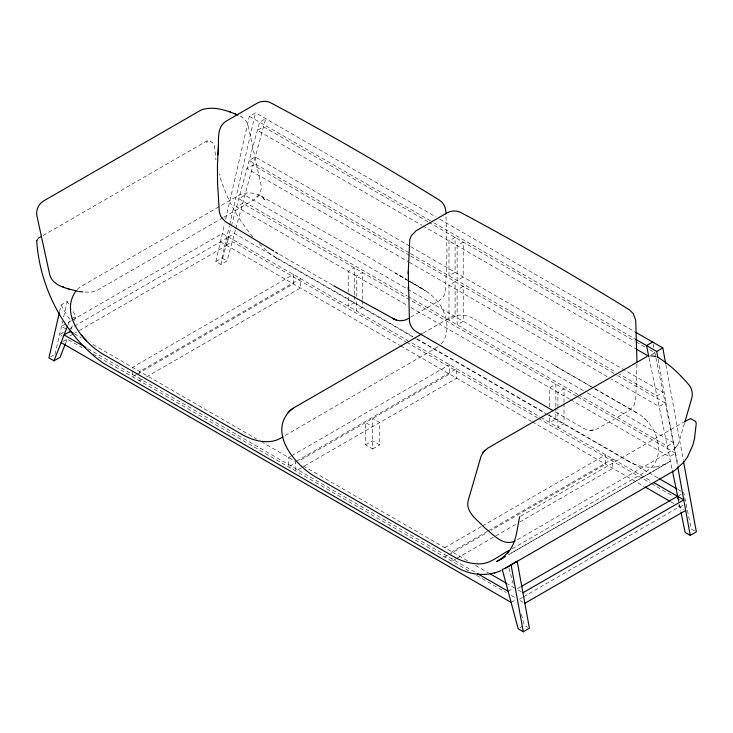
<?xml version="1.0" encoding="UTF-8"?>
<svg xmlns="http://www.w3.org/2000/svg" width="733" height="733" viewBox="0 0 733 733"><rect width="100%" height="100%" fill="white"/><g stroke="black" fill="none" stroke-linecap="round" stroke-linejoin="round"><path stroke-width="0.55" stroke-dasharray="3.67 2.75" d="M636.94 364.063L635.731 399.943L633.908 405.532L629.125 410.489L598.586 428.127C594.39 430.647 588.966 431.022 584.558 428.832L553.891 411.131M59.602 311.607L61.123 304.992L67.234 301.474A109.235 63.065 60 0 0 69.543 305.679M55.021 354.369L62.653 321.311M63.67 316.894L67.234 301.474M235.44 230.034L227.056 260.921L220.954 264.448L215.859 261.507L224.564 223.822M225.59 219.387L249.394 116.3L255.505 112.772L435.906 216.922M215.859 261.507L221.971 257.979L229.392 225.837M229.649 224.729L255.505 112.772M220.954 264.448L231.133 226.946M231.426 225.846L259.574 122.173L265.685 118.654L235.742 228.934M684.475 423.317L679.106 441.816C677.878 445.444 675.368 448.587 671.978 450.419L517.177 539.79M67.903 325.104L69.947 319.854A109.235 63.065 60 0 1 61.123 304.992M65.833 342.595L67.06 339.443M71.147 328.934L72.375 325.782M74.418 320.523L76.049 316.326A109.235 63.065 60 0 1 71.477 309.005M441.266 343.896C448.413 335.577 448.156 323.427 444.39 313.651C439.067 297.488 423.408 288.628 409.271 281.261M675.157 448.184L677.585 445.215M77.277 289.425L80.41 286.777L237.355 196.142C245.198 191.194 255.725 192.119 263.202 197.342L264.796 201.126M438.261 346.654L283.964 436.172M508.565 554.698L670.063 461.442L508.977 554.441M43.064 235.513L207.109 140.8L209.592 140.654L214.265 143.915L215.942 159.821M222.969 217.692L96.756 290.561L90.709 292.22L83.809 292.027M223.95 217.124L253.526 200.045C259.244 197.049 262.487 190.039 260.746 183.772L248.111 125.664C247.058 120.991 243.319 117.28 238.949 115.557M71.687 318.846L76.049 316.326M71.348 320.669L61.48 326.359L66.859 329.465M72.338 320.092L222.328 233.497L407.924 340.653M228.403 237.006L234.505 233.479L413.036 336.557M63.514 332.379L59.565 334.66L62.259 336.209M68.746 329.419L228.604 237.126L226.689 245.418L77.689 331.444M226.195 245.134L232.297 241.606L405.661 341.697M69.791 336.007L76.699 332.012M62.836 341.587L67.207 339.067L82.069 347.653M50.65 356.889L54.141 354.873M136.448 374.49L132.499 376.762L132.499 370.495M137.428 373.922L293.337 283.9L293.337 274.499L132.499 367.361L132.499 369.45M142.587 379.172L139.627 380.876L139.627 377.742M146.536 376.89L300.466 288.023L300.466 278.613L139.627 371.475L139.627 373.564M423.097 333.185L449.723 317.81C457.667 313.376 467.553 314.659 475.021 319.478M290.616 456.375L288.646 457.511L288.646 466.921L295.555 462.926M291.606 455.807L449.485 364.649L449.485 374.059L299.504 460.654M296.755 461.057L456.613 368.763L456.613 378.173L301.694 467.608M300.704 468.185L295.775 471.035L295.775 461.625L262.478 442.402M365.501 444.876L372.63 440.762L379.758 444.876L379.758 422.547L372.63 418.433L372.63 448.99L365.501 444.876L365.501 422.547L372.63 426.661M372.63 448.99L379.758 444.876M651.353 354.754L654.844 352.738L648.897 349.302M481.306 526.587L444.794 547.661L444.794 549.75M482.287 526.019L605.632 454.799L605.632 464.209L491.174 530.289M487.445 531.269L451.922 551.775L451.922 553.864M488.425 530.701L612.761 458.913L612.761 468.323L518.029 523.014M447.753 555.357L444.794 557.071L444.794 553.928M448.743 554.789L487.225 532.57M520.659 516.224L683.715 422.08M455.862 558.903L451.922 561.185L451.922 558.042M456.851 558.335L517.049 523.582M512.321 548.66L647.404 470.678C668.23 456.751 656.759 424.517 638.388 413.779L594.216 388.362M508.116 591.274L514.227 587.747L507.291 583.743M520.604 586.876L516.655 589.158L521.136 591.742M678.575 495.902L681.195 494.399M511.103 602.407L515.473 599.887M522.519 597.386L518.57 599.667L523.06 602.251M523.509 596.818L679.418 506.805L679.033 504.698M679.912 507.089L685.144 504.066M519.944 627.833L524.306 625.313L527.705 627.265M410.654 317.206L439.159 300.814L443.932 295.848L445.453 292.018L447.002 252.244L445.966 215.081M258.758 195.702L256.348 196.252M665.692 463.98L655.888 466.994L657.052 466.756C647.092 468.149 636.748 466.197 628.034 461.149M590.294 430.363L594.582 429.895M332.745 285.256L278.503 253.856M260.948 196.041L349.513 245.931L407.072 279.905M593.226 387.794L474.608 319.267M439.864 219.213L634.824 331.774M249.394 116.3L432.763 222.163M433.753 222.74L634.65 338.728M427.953 221.742L263.477 126.782L257.365 130.309L421.841 225.26M428.942 222.31L635.025 341.294M636.015 341.862L644.939 347.011M422.831 225.837L635.859 348.826M409.674 246.059L255.286 156.926L249.183 160.454L409.509 253.013M410.663 246.636L663.026 392.329L656.924 395.857L619.312 374.151M410.498 253.591L615.354 371.86M409.619 255.432L253.087 165.053L246.975 168.581L408.464 261.818M410.608 256.009L616.691 374.984M617.681 375.553L665.234 403.013L659.123 406.54L611.569 379.08M409.454 262.396L607.611 376.789M554.661 365.593L593.483 387.949M594.326 388.426L637.957 413.549M583.358 390.616L244.895 195.207L238.793 198.725L407.035 295.866M587.316 392.897L673.416 442.604L667.314 446.131L579.235 395.279M408.024 296.434L578.245 394.711M576.559 396.086L242.687 203.334L236.585 206.862L406.98 305.24M577.549 396.663L675.624 453.287L669.522 456.815L570.448 399.613M410.947 307.53L569.459 399.045M417.004 338.848L544.949 412.716M548.916 415.006L658.023 477.998M677.86 489.452L680.838 491.165M276.029 257.924L415.593 338.499M416.582 339.077L547.469 414.64M547.716 414.777L628.777 461.579M411.891 342.943L539.836 416.811M540.826 417.389L651.912 481.526M406.65 342.274L537.417 417.773M538.407 418.341L650.354 482.974M651.344 483.542L673.141 496.131M677.1 498.413L680.077 500.126M220.413 241.798L399.558 345.225M400.548 345.802L531.315 421.292M532.305 421.869L644.243 486.501M670.997 501.94L673.966 503.653M677.933 505.944L683.898 509.389M221.971 257.979L227.056 260.921M694.655 530.884L691.256 528.924L683.623 491.999M74.152 333.68L81.097 337.684M92.99 344.547L256.532 438.966M303.114 465.867L467.645 560.855M475.57 565.436L488.462 572.876M87.868 348.651L475.415 572.391M92.972 353.947L470.632 571.978M476.578 575.414L506.311 592.585M511.267 595.443L516.224 598.311M408.299 280.684L395.591 273.152L407.154 280.015M408.116 280.592L425.461 290.891L408.043 280.482M276.781 258.355L270.514 254.195L259.225 243.906M262.726 196.994L264.65 199.788M647.257 421.402L647.926 422.098M644.225 418.231L645.205 419.258M252.793 236.841C237.364 218.461 225.581 196.911 219.112 173.776M508.959 568.121L513.091 583.514M521.355 614.309L524.306 625.313M653.076 344.189L653.79 347.653M654.716 352.124L655.641 356.604M655.87 357.722L678.08 465.143M649.072 357.887L672.198 469.789M677.924 497.478L679.143 503.36M679.372 504.478L680.755 511.185M665.885 364.759L683.266 460.086M658.142 359.307L677.567 465.858M677.888 498.394L678.84 503.653M564.016 402.344L564.016 388.847L557.905 392.375L557.905 408.125M564.016 403.471L564.016 423.72L557.905 427.247L557.905 409.243M555.871 406.641L555.871 384.147L549.759 387.675L549.759 406.797M555.871 407.768L555.871 419.019L549.759 422.547L549.759 414.667M362.45 299.476L362.45 272.474L356.339 276.002L356.339 296.251M362.45 300.594L362.45 307.347L356.339 310.874L356.339 300.75M354.305 294.767L354.305 267.774L348.202 271.302L348.202 294.923M354.305 295.894L354.305 302.647L348.202 306.174L348.202 296.05M455.083 237.41L448.981 240.928L448.981 275.8L455.083 272.282L455.083 237.41M463.229 242.11L457.126 245.637L457.126 280.51L463.229 276.982L463.229 242.11M455.083 281.683L448.981 285.21L448.981 320.083L455.083 316.555L455.083 281.683M463.229 286.383L457.126 289.911L457.126 324.783L463.229 321.256L463.229 286.383M207.476 141.817L206.541 142.101L207.476 141.817"/><path stroke-width="1.1" d="M553.268 410.764L415.767 331.38C412.203 329.126 409.848 325.113 409.435 320.935L408.263 271.778L409.765 239.609L411.25 235.815L415.959 230.858L446.498 213.23C450.584 210.637 455.926 210.252 460.324 212.258C517.846 242.925 574.269 275.599 629.629 310.004L633.285 313.669L635.703 320.294L636.968 361.919M408.254 289.205L408.254 287.373M408.254 273.666L408.263 271.778M218.443 144.291L217.444 165.456L217.545 183.067L219.323 211.874L220.835 216.574L225.214 221.568L273.766 251.034M217.793 154.855C219.964 144.062 215.081 129.054 225.489 121.55L256.532 103.555C260.618 100.962 265.96 100.577 270.358 102.583C327.871 133.25 384.303 165.924 439.663 200.329C444.116 203.261 446.205 208.768 445.911 213.963M59.346 312.707L48.909 357.896L54.004 360.828L60.106 357.301L65.42 343.649M684.796 422.235L691.741 398.294C693.015 393.823 692.089 388.756 689.139 385.127C680.105 374.407 669.797 364.484 657.758 357.2M36.861 240.488L37.557 239.664M54.004 360.828L67.491 326.158M69.919 332.086L70.734 329.987M483.468 451.94L480.976 456.531L468.332 500.053C464.924 512.257 477.934 520.21 484.88 527.916C493.19 534.458 503.351 546.9 515.207 540.927M290.35 410.434C268.031 432.342 294.263 464.108 314.503 476.294L454.9 557.346C462.184 561.451 470.485 563.723 478.841 563.86C490.514 564.318 499.42 554.945 509.371 550.373M684.081 461.763L687.545 456.879L692.795 445.215L694.545 438.526L696.231 423.72L695.727 421.475L690.55 418.598L684.704 421.512M483.89 451.436L488.105 447.927L646.982 356.522M482.497 453.141L484.916 450.163M75.911 290.9C59.593 314.32 82.893 342.027 102.904 354.121L243.301 435.182C255.194 441.614 271.146 445.178 282.975 436.74M519.67 516.792C516.921 528.713 516.628 542.878 507.786 552.884L508.574 551.995L501.079 559.004L496.708 561.542L505.605 556.402M683.293 462.651L674.827 470.366L505.834 567.928M290.561 410.269L292.953 408.327L422.116 333.753M287.996 412.34L292.953 408.327M38.125 238.362L41.094 236.649M652.636 342.054L646.524 345.582L648.842 356.769M635.639 339.297L656.704 351.464L662.815 347.937L665.683 363.632M501.079 559.004L503.049 557.868M511.075 564.776L517.186 561.249L529.4 628.245L523.289 631.773L518.204 628.841L502.261 569.449A109.235 63.065 60 0 0 511.075 564.776L523.289 631.773M521.594 586.308L677.503 496.296M522.931 592.777L683.779 499.915L653.9 482.671M524.846 603.286L685.694 510.425M680.994 512.303L685.153 532.451L690.239 535.383L696.35 531.865L683.468 461.204M408.693 318.342C403.947 321.448 397.46 321.595 392.778 318.287M36.714 240.9C39.848 288.115 64.302 334.954 102.767 362.817L458.51 568.194C471.255 575.451 487.408 576.468 500.905 570.677M494.372 572.894L495.554 572.656M650.748 355.78L656.044 356.54M78.962 291.542L82.838 291.936M77.964 291.34C67.922 288.49 53.152 286.64 49.762 274.893L37.117 216.785C35.376 210.472 38.675 203.353 44.502 200.439L201.273 109.932C213.285 105.68 226.726 110.335 237.923 115.081M228.989 111.489L230.785 112.176M234.157 113.459L235.87 114.119M62.003 286.438L63.707 287.089M67.079 288.371L68.884 289.068M394.446 319.148L393.126 318.479L396.388 320.147M394.711 319.341L333.744 285.806M635.813 332.342L662.815 347.937M636.849 349.394L648.732 356.256M659.013 478.567L676.871 488.874M645.242 487.069L670.008 501.372M73.163 333.103L70.194 331.389L64.083 334.917L85.889 347.506M489.452 573.444L506.301 583.175M477.394 573.536L508.116 591.274M61.096 342.595L511.103 602.407M275.663 252.161L277.55 253.297M81.372 335.137L86.668 340.717M672.436 470.907L677.979 497.762M656.704 351.464L657.73 357.072M677.768 466.976L690.239 535.383M517.186 561.249A109.235 63.065 60 0 1 515.345 562.486"/></g></svg>
